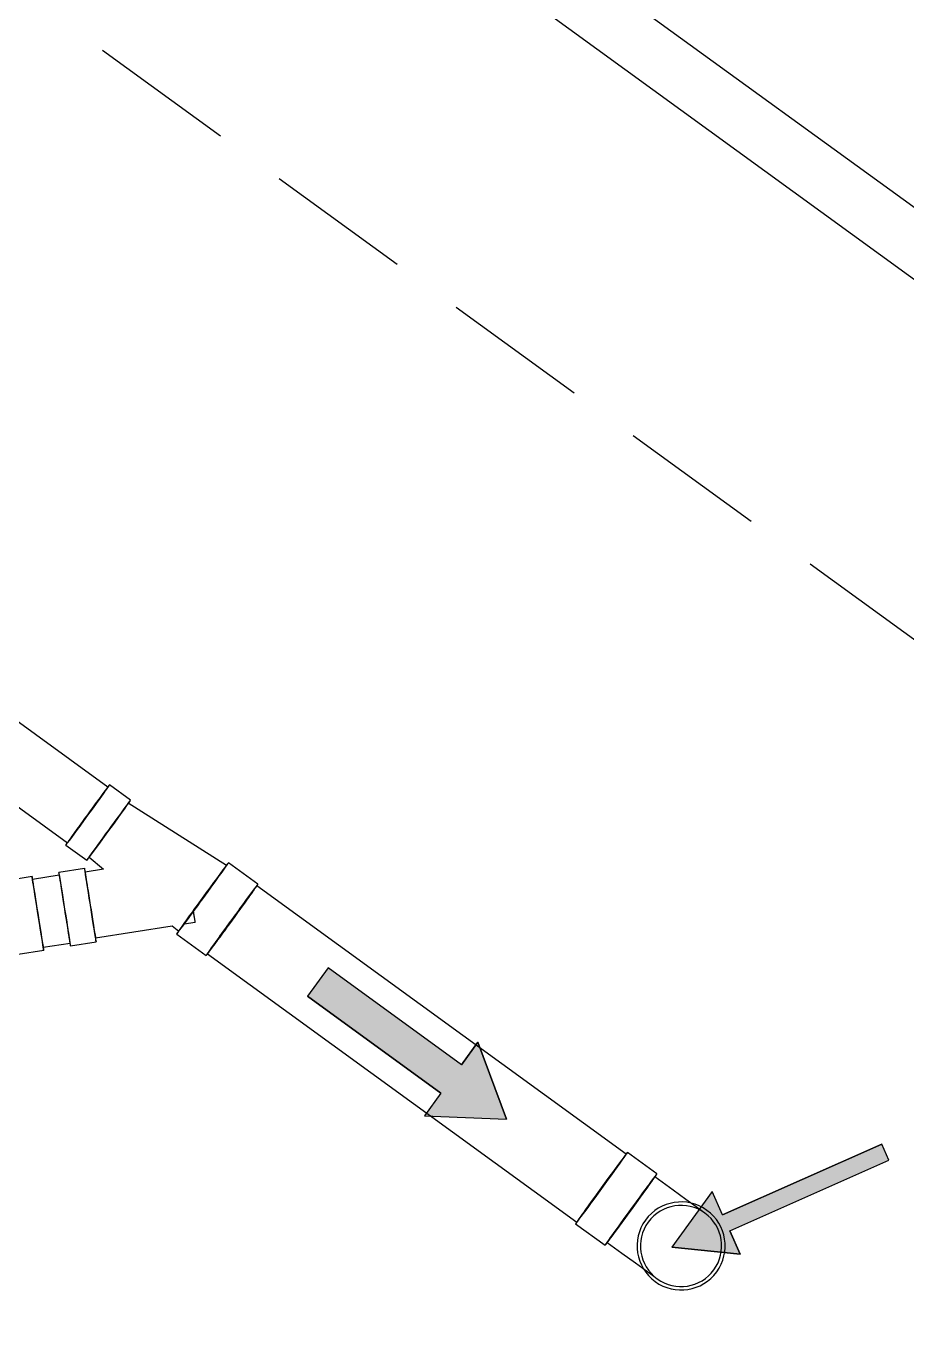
# Model space of a CAD drawing. Header units: millimetres. Extents: x 400392 to 401374, y 4543900 to 4544115.
# Drawn here: x 400712.964 to 400714.474, y 4544058.913 to 4544061.165 of the extents above; entities that cross this region are included whole.
import ezdxf

# ---------------------------------------------------------------- set-up
doc = ezdxf.new("R2010")
doc.units = ezdxf.units.MM
doc.linetypes.add('AKS', pattern=[3, 2.5, -0.25, 0, -0.25])
doc.linetypes.add('HIDDEN', pattern=[0.375, 0.25, -0.125])
doc.layers.add('A-DETL-GENF', color=92, linetype='Continuous', lineweight=9)
for name, color, linetype in [('aks prota', 2, 'AKS'), ('kiriş prota', 6, 'Continuous'), ('kolon tarama prota', 252, 'Continuous')]:
    doc.layers.add(name, color=color, linetype=linetype)

# ---------------------------------------------------------------- blocks, each defined once
blk = doc.blocks.new('+24.06 mekanik')
at = {"layer": 'kolon tarama prota'}
for points in [[(8304.3, 167157.7), (8304.3, 167275.7), (8342.4, 167253.7), (8491.8, 167512.5), (8517.8, 167497.5), (8368.4, 167238.7), (8406.5, 167216.7)], [(7946, 167168.7), (7828.9, 167090.6), (7828.9, 167138.7), (7546, 167138.7), (7546, 167198.7), (7828.9, 167198.7), (7828.9, 167246.7)]]:
    blk.add_hatch(color=253, dxfattribs=at).paths.add_polyline_path(points, flags=0)
at = {"layer": 'kolon tarama prota', "color": 253}
for p, q in [((8491.8, 167512.5), (8342.4, 167253.7)), ((8342.4, 167253.7), (8491.8, 167512.5)), ((8368.4, 167238.7), (8517.8, 167497.5)), ((8368.4, 167238.7), (8517.8, 167497.5)), ((8517.8, 167497.5), (8491.8, 167512.5)), ((8517.8, 167497.5), (8491.8, 167512.5)), ((8342.4, 167253.7), (8304.3, 167275.7)), ((8304.3, 167275.7), (8304.3, 167157.7)), ((8342.4, 167253.7), (8304.3, 167275.7)), ((8304.3, 167275.7), (8304.3, 167157.7)), ((7946, 167168.7), (7828.9, 167246.7)), ((7828.9, 167246.7), (7828.9, 167198.7)), ((7828.9, 167246.7), (7946, 167168.7)), ((7828.9, 167198.7), (7828.9, 167246.7)), ((7058.3, 167227.7), (6091.6, 167227.7)), ((7102.8, 167232.4), (7058.3, 167232.4)), ((7301.8, 167238.2), (7102.8, 167225.8)), ((7364.3, 167244.2), (7301.8, 167244.2)), ((8147.5, 167240.7), (7364.3, 167240.7)), ((8210, 167244.2), (8147.5, 167244.2)), ((8406.5, 167216.7), (8368.4, 167238.7)), ((8368.4, 167238.7), (8406.5, 167216.7)), ((8304.3, 167157.7), (8406.5, 167216.7)), ((8406.5, 167216.7), (8304.3, 167157.7)), ((7828.9, 167198.7), (7546, 167198.7)), ((7546, 167198.7), (7546, 167138.7)), ((7828.9, 167198.7), (7546, 167198.7)), ((7546, 167198.7), (7546, 167138.7)), ((7828.9, 167090.6), (7946, 167168.7)), ((7828.9, 167090.6), (7946, 167168.7)), ((7302.2, 167141.9), (7301.3, 167141.9)), ((7546, 167138.7), (7828.9, 167138.7)), ((7828.9, 167138.7), (7546, 167138.7)), ((7828.9, 167138.7), (7828.9, 167090.6)), ((7828.9, 167138.7), (7828.9, 167090.6)), ((7102.8, 167111.5), (7135.1, 167109.5)), ((7301.8, 167114.6), (7315.4, 167128.3)), ((6091.6, 167109.7), (7058.3, 167109.7)), ((7058.3, 167104.9), (7102.8, 167104.9)), ((7107.6, 167091.4), (7076.2, 167060)), ((7135.1, 167109.5), (7112.3, 167086.8)), ((7193.1, 167005.9), (7287.2, 167100)), ((7287.2, 167100), (7301.8, 167099.1)), ((7301.8, 167093.2), (7364.3, 167093.2)), ((7364.3, 167096.7), (8147.5, 167096.7)), ((8147.5, 167093.2), (8210, 167093.2)), ((7079.6, 167056.6), (7046.6, 167023.7)), ((7043.3, 167027.1), (7011.8, 166995.6)), ((7166.4, 166969.8), (7197.8, 167001.3)), ((7130.1, 166940.3), (7163, 166973.2)), ((7102, 166905.5), (7133.4, 166936.9))]:
    blk.add_line(p, q, dxfattribs=at)
at = {"layer": 'kolon tarama prota', "color": 253, "flags": 128}
for points in [[(8316.1, 167238.2), (8311.3, 167238.2), (8297.6, 167238.2), (8276, 167238.2), (8248.5, 167238.2), (8217.5, 167238.2), (8210, 167238.2)], [(8210, 167099.1), (8241.4, 167099.1), (8269.9, 167099.1), (8293.1, 167099.1), (8308.9, 167099.1), (8315.8, 167099.1), (8316.1, 167099.1)]]:
    blk.add_lwpolyline(points, dxfattribs=at)
at = {"layer": 'kolon tarama prota', "color": 253}
for radius, start, end in [(75.5, 0, 180), (75.5, 0, 180), (69.6, 0, 180), (75.5, 180, 0), (75.5, 180, 0), (69.6, 180, 0)]:
    blk.add_arc((8316.1, 167168.7), radius, start, end, dxfattribs=at)
for centre, major_axis, ratio, start_param, end_param in [((8147.5, 167168.7), (0, 75.5), 0.00999, 4.712389, 7.853982), ((8210, 167168.7), (0, 75.5), 0.00999, 4.712389, 7.853982), ((7058.3, 167168.7), (0, 63.8), 0.00999, 0, 3.141593), ((7058.3, 167168.7), (0, 59), 0.01, 0, 1.570796), ((7058.3, 167168.7), (0, 63.8), 0.00999, 3.141593, 6.283185), ((7058.3, 167168.7), (0, 59), 0.01, 4.712389, 6.283185), ((7102.8, 167168.7), (0, 63.8), 0.00999, 0, 3.141593), ((7102.8, 167168.7), (0, 63.8), 0.00999, 3.141593, 6.283185), ((7301.8, 167168.7), (0, 75.5), 0.00999, 0, 3.141593), ((7301.8, 167168.7), (0, 75.5), 0.00999, 3.141593, 6.283185), ((7364.3, 167168.7), (0, 75.5), 0.00999, 0, 3.141593), ((7364.3, 167168.7), (0, 72), 0.00999, 0.000001, 1.570796), ((7364.3, 167168.7), (0, 75.5), 0.00999, 3.141593, 6.283185), ((7364.3, 167168.7), (0, 72), 0.00999, 4.712389, 6.283186), ((8147.5, 167168.7), (0, 72), 0.00999, 0.000001, 1.570796), ((8147.5, 167168.7), (0, 72), 0.00999, 4.712389, 6.283184), ((8210, 167168.7), (0, 69.6), 0.00999, 4.712389, 7.853982), ((7058.3, 167168.7), (0, 59), 0.01, 1.570796, 3.141593), ((7058.3, 167168.7), (0, 59), 0.01, 3.141593, 4.712389), ((7364.3, 167168.7), (0, 72), 0.00999, 1.570796, 3.141593), ((7364.3, 167168.7), (0, 72), 0.00999, 3.141592, 4.712389), ((8147.5, 167168.7), (0, 72), 0.00999, 1.570796, 3.141593), ((8147.5, 167168.7), (0, 75.5), 0.00999, 1.570796, 4.712389), ((8147.5, 167168.7), (0, 72), 0.00999, 3.141593, 4.712389), ((8210, 167168.7), (0, 75.5), 0.00999, 1.570796, 4.712389), ((8210, 167168.7), (0, 69.6), 0.00999, 1.570796, 4.712389), ((7275, 167168.7), (-40.4, 40.4), 0.007064, 2.286293, 3.134528), ((7275, 167168.7), (-40.4, 40.4), 0.007064, 3.134528, 3.982763), ((7152.7, 167046.4), (-45.1, 45.1), 0.007064, 6.276121, 9.417713), ((7152.7, 167046.4), (-45.1, 45.1), 0.007064, 3.134528, 6.276121), ((7152.7, 167046.4), (-40.4, 40.4), 0.007064, 6.276121, 9.417713), ((7152.7, 167046.4), (-40.4, 40.4), 0.007064, 3.134528, 6.276121), ((7121.3, 167014.9), (-45.1, 45.1), 0.007064, 6.276121, 9.417713), ((7121.3, 167014.9), (-45.1, 45.1), 0.007064, 3.134528, 6.276121), ((7121.3, 167014.9), (-41.7, 41.7), 0.007009, 0, 1.570796), ((7121.3, 167014.9), (-41.7, 41.7), 0.007009, 4.712389, 6.283185), ((7088.3, 166982), (-45.1, 45.1), 0.007009, 3.148801, 6.290394), ((7088.3, 166982), (-45.1, 45.1), 0.007009, 0.007209, 3.148801), ((7088.3, 166982), (-41.7, 41.7), 0.007009, 0, 1.570796), ((7088.3, 166982), (-41.7, 41.7), 0.007009, 4.712389, 6.283185), ((7121.3, 167014.9), (-41.7, 41.7), 0.007009, 1.570796, 3.141593), ((7121.3, 167014.9), (-41.7, 41.7), 0.007009, 3.141593, 4.712389), ((7088.3, 166982), (-41.7, 41.7), 0.007009, 1.570796, 3.141593), ((7088.3, 166982), (-41.7, 41.7), 0.007009, 3.141593, 4.712389)]:
    blk.add_ellipse(centre, major_axis=major_axis, ratio=ratio, start_param=start_param, end_param=end_param, dxfattribs=at)

msp = doc.modelspace()

# ---------------------------------------------------------------- linework, layer by layer
at = {"layer": 'aks prota', "ltscale": 10}
msp.add_line((400789.8218, 4544006.12), (400706.6348, 4544066.5589), dxfattribs=at)
at = {"layer": 'kiriş prota'}
msp.add_lwpolyline([(400715.1081, 4544060.2791), (400710.5371, 4544063.6)], dxfattribs=at)
at = {"layer": 'kiriş prota', "linetype": 'HIDDEN'}
msp.add_lwpolyline([(400714.8142, 4544059.8745), (400710.2432, 4544063.1955)], dxfattribs=at)

# ---------------------------------------------------------------- block references
at = {"layer": 'A-DETL-GENF', "xscale": 0.001, "yscale": 0.001, "zscale": 0.001, "rotation": 323.9999999999982}
msp.add_blockref('+24.06 mekanik', (400609.1002, 4543928.7183), dxfattribs=at)

doc.saveas('drawing.dxf')
